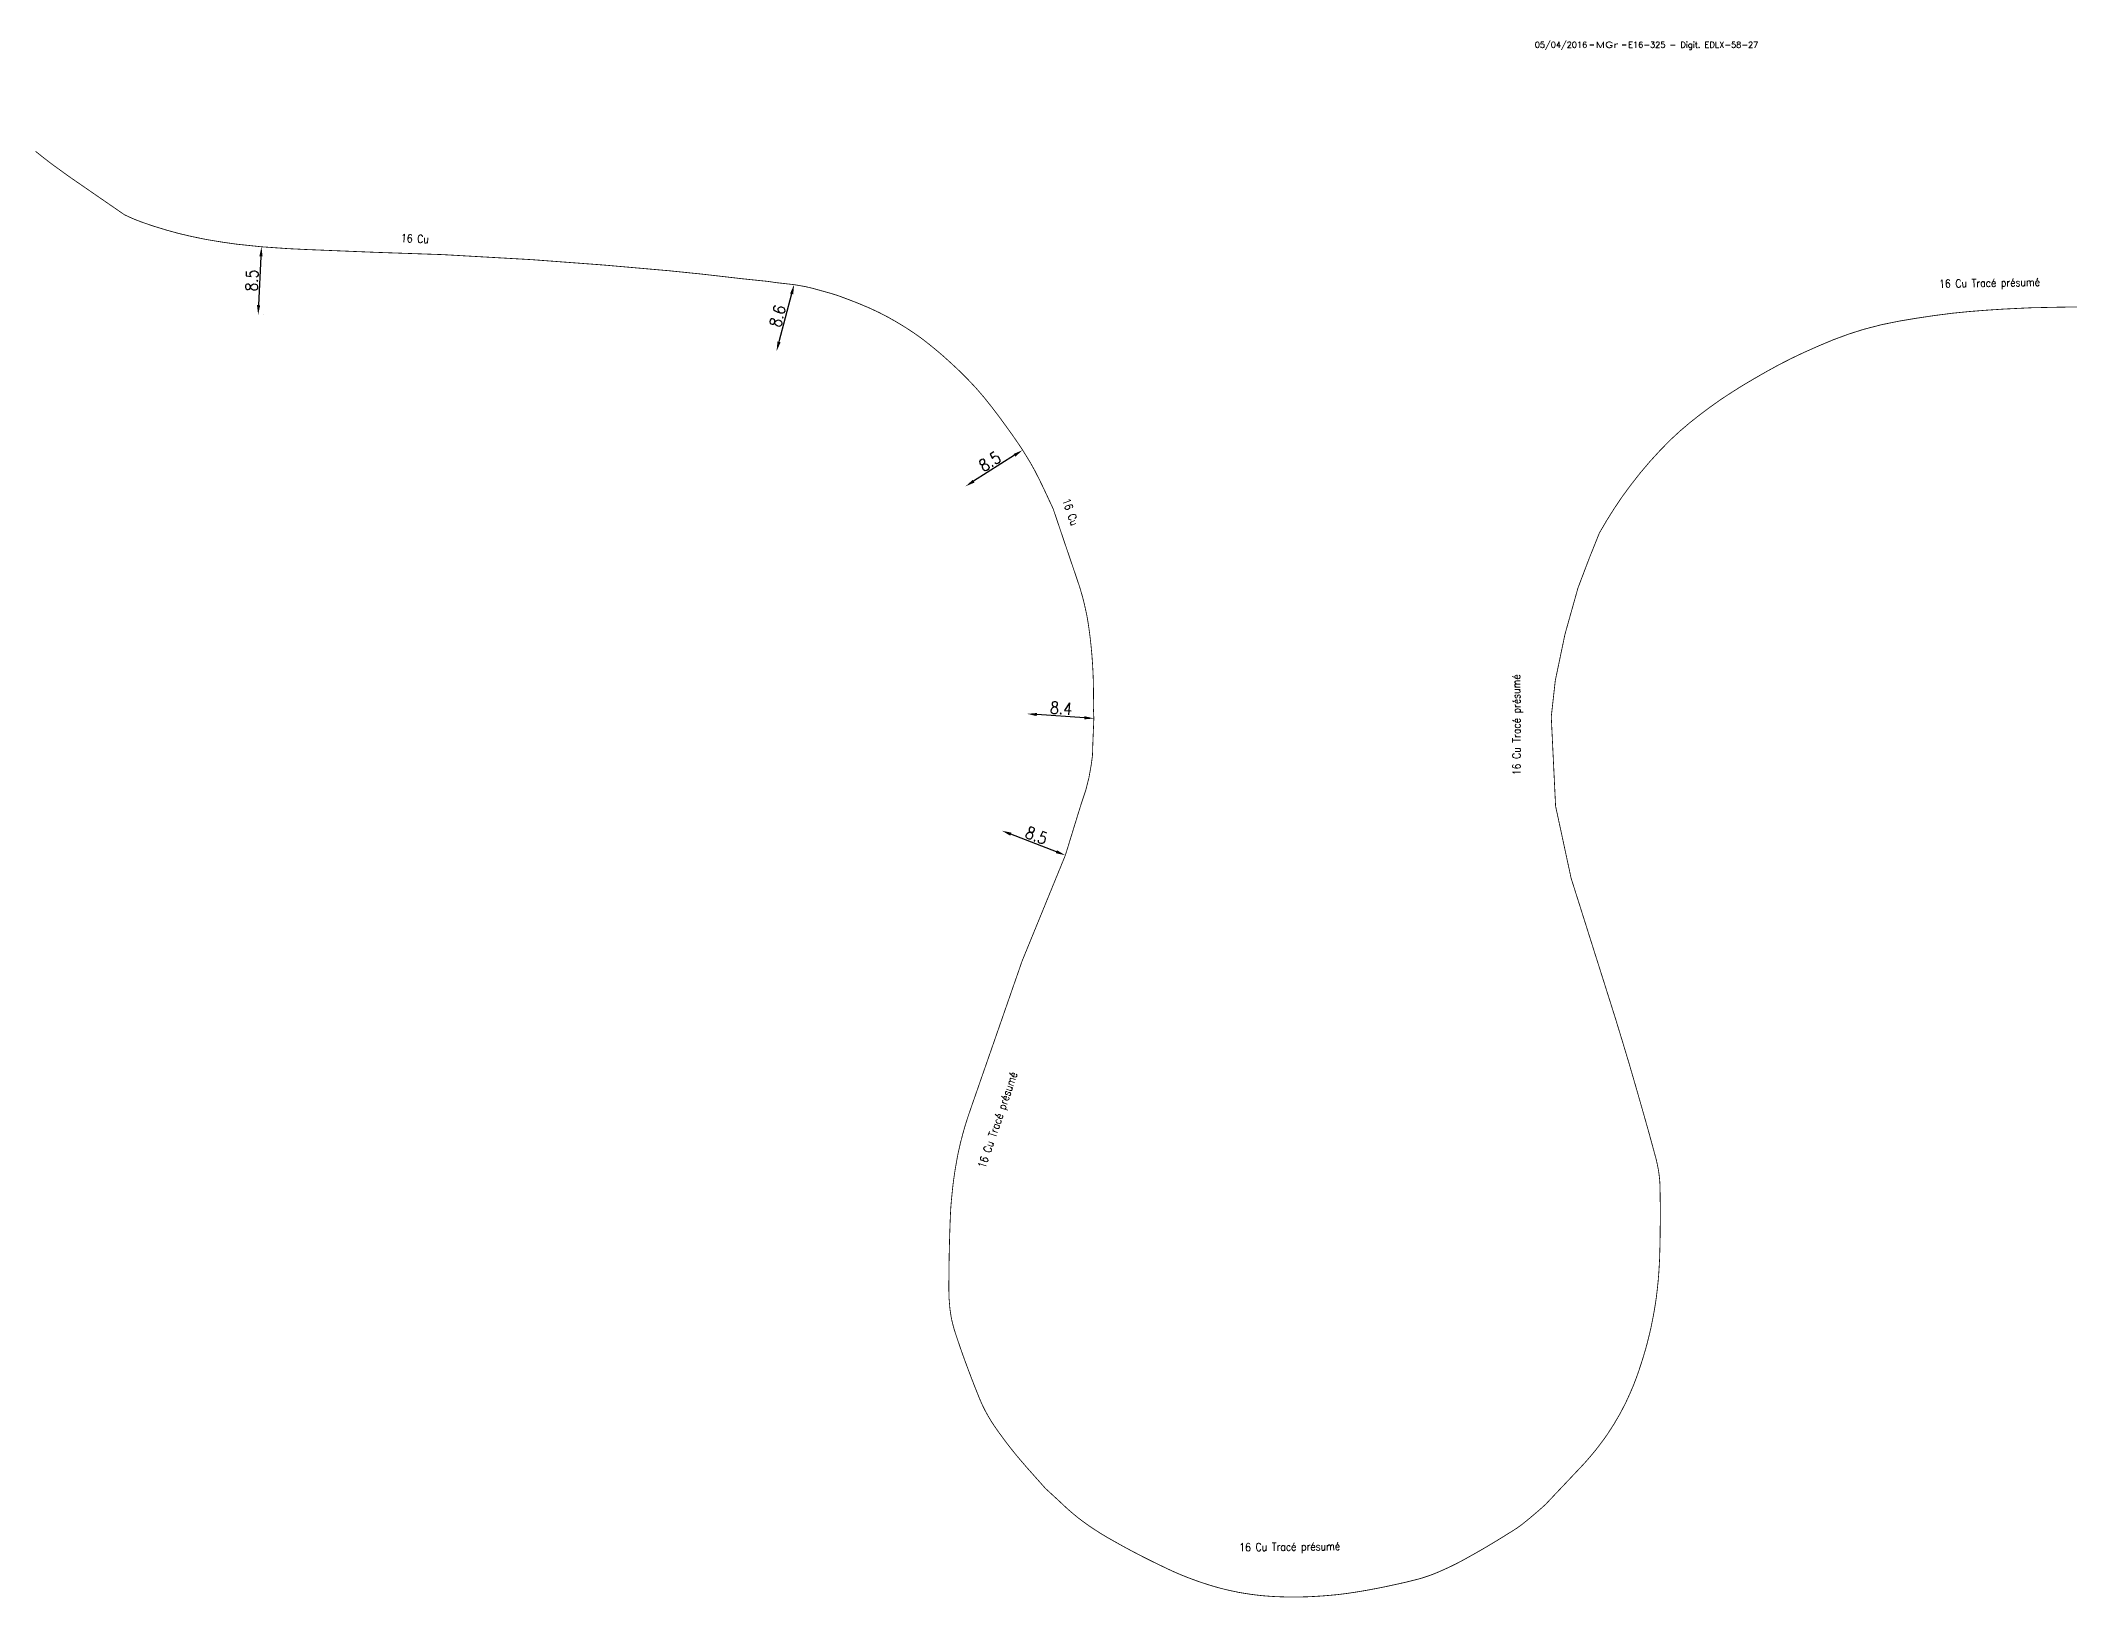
# Model space of a CAD drawing. Header units: millimetres. Extents: x 199000 to 200000, y 53010 to 53616.
# Drawn here: x 199254.2 to 199507.7, y 53045 to 53239.5 of the extents above; entities that cross this region are included whole.
import ezdxf
from ezdxf.enums import TextEntityAlignment as Align

# ---------------------------------------------------------------- set-up
doc = ezdxf.new("R2010")
doc.units = ezdxf.units.MM
doc.layers.get('0').update_dxf_attribs({"linetype": 'CONTINUOUS'})
doc.layers.get('DEFPOINTS').update_dxf_attribs({"linetype": 'CONTINUOUS'})
doc.layers.add('M_130', color=3, linetype='M_ST_15')
doc.layers.add('M_910', color=7, linetype='CONTINUOUS', plot=False)
doc.styles.get("Standard").update_dxf_attribs({"font": 'romans.shx', "width": 0.85})
doc.linetypes.add('M_ST_15', pattern='A,5,-0.3,["XX",Standard,S=1,R=0,X=0,Y=-0.5],-2.5', length=7.8)
doc.dimstyles.get("Standard").update_dxf_attribs({"dimtxt": 1.5, "dimasz": 1.2, "dimexe": 0.625, "dimexo": 0.625, "dimgap": 0.25, "dimtad": 1, "dimdec": 1, "dimzin": 0, "dimdsep": 46, "dimtxsty": 'Standard', "dimcen": -0.5, "dimadec": 0, "dimazin": 0, "dimtfac": 1, "dimtdec": 1, "dimtmove": 0, "dimatfit": 3, "dimfxl": 0, "dimtolj": 1, "dimtzin": 0, "dimarcsym": 0})

# ---------------------------------------------------------------- blocks, each defined once
blk = doc.blocks.new('*D10')
at = {"layer": 'DEFPOINTS', "color": 0, "linetype": 'Continuous', "transparency": 16777216}
for p in [(199281.76, 53213.73), (199281.35, 53205.24), (199281.35, 53205.24)]:
    blk.add_point(p, dxfattribs=at)
at = {"layer": 'M_130', "color": 0, "linetype": 'Continuous', "lineweight": -2, "transparency": 16777216}
for p, q in [((199281.7, 53212.53), (199281.4, 53206.44)), ((199282.39, 53213.7), (199282.39, 53213.7)), ((199281.97, 53205.21), (199281.97, 53205.21))]:
    blk.add_line(p, q, dxfattribs=at)
at = {"layer": 'M_130', "color": 0, "linetype": 'Continuous', "transparency": 16777216}
for points in [[(199281.5, 53212.54), (199281.9, 53212.52), (199281.76, 53213.73)], [(199281.2, 53206.45), (199281.6, 53206.43), (199281.35, 53205.24)]]:
    blk.add_solid(points, dxfattribs=at)
at = {"layer": 'M_130', "color": 0, "linetype": 'Continuous', "transparency": 16777216, "insert": (199280.56, 53209.53), "char_height": 1.5, "attachment_point": 5, "rotation": 87.183}
blk.add_mtext('\\A1;8.5', dxfattribs=at)
blk = doc.blocks.new('*D11')
at = {"layer": 'DEFPOINTS', "color": 0, "linetype": 'Continuous', "transparency": 16777216}
for p in [(199348.32, 53209), (199346.13, 53200.68), (199346.13, 53200.68)]:
    blk.add_point(p, dxfattribs=at)
at = {"layer": 'M_130', "color": 0, "linetype": 'Continuous', "lineweight": -2, "transparency": 16777216}
blk.add_line((199348.01, 53207.84), (199346.43, 53201.84), dxfattribs=at)
at = {"layer": 'M_130', "color": 0, "linetype": 'Continuous', "transparency": 16777216}
for points in [[(199347.82, 53207.89), (199348.21, 53207.79), (199348.32, 53209)], [(199346.24, 53201.9), (199346.63, 53201.79), (199346.13, 53200.68)]]:
    blk.add_solid(points, dxfattribs=at)
at = {"layer": 'M_130', "color": 0, "linetype": 'Continuous', "transparency": 16777216, "insert": (199346.25, 53205.07), "char_height": 1.5, "attachment_point": 5, "rotation": 75.2382}
blk.add_mtext('\\A1;8.6', dxfattribs=at)
blk = doc.blocks.new('*D12')
at = {"layer": 'DEFPOINTS', "color": 0, "linetype": 'Continuous', "transparency": 16777216}
for p in [(199376.88, 53188.33), (199369.74, 53183.8), (199369.74, 53183.8)]:
    blk.add_point(p, dxfattribs=at)
at = {"layer": 'M_130', "color": 0, "linetype": 'Continuous', "lineweight": -2, "transparency": 16777216}
blk.add_line((199375.86, 53187.68), (199370.76, 53184.44), dxfattribs=at)
at = {"layer": 'M_130', "color": 0, "linetype": 'Continuous', "transparency": 16777216}
for points in [[(199375.76, 53187.85), (199375.97, 53187.51), (199376.88, 53188.33)], [(199370.65, 53184.61), (199370.86, 53184.27), (199369.74, 53183.8)]]:
    blk.add_solid(points, dxfattribs=at)
at = {"layer": 'M_130', "color": 0, "linetype": 'Continuous', "transparency": 16777216, "insert": (199372.77, 53186.91), "char_height": 1.5, "attachment_point": 5, "rotation": 32.3967}
blk.add_mtext('\\A1;8.5', dxfattribs=at)
blk = doc.blocks.new('*D13')
at = {"layer": 'DEFPOINTS', "color": 0, "linetype": 'Continuous', "transparency": 16777216}
for p in [(199377.45, 53155.37), (199377.45, 53155.37), (199385.78, 53154.8)]:
    blk.add_point(p, dxfattribs=at)
at = {"layer": 'M_130', "color": 0, "linetype": 'Continuous', "lineweight": -2, "transparency": 16777216}
blk.add_line((199384.59, 53154.88), (199378.65, 53155.29), dxfattribs=at)
at = {"layer": 'M_130', "color": 0, "linetype": 'Continuous', "transparency": 16777216}
for points in [[(199378.67, 53155.48), (199378.64, 53155.09), (199377.45, 53155.37)], [(199384.6, 53155.08), (199384.57, 53154.68), (199385.78, 53154.8)]]:
    blk.add_solid(points, dxfattribs=at)
at = {"layer": 'M_130', "color": 0, "linetype": 'Continuous', "transparency": 16777216, "insert": (199381.69, 53156.08), "char_height": 1.5, "attachment_point": 5, "rotation": 356.0916}
blk.add_mtext('\\A1;8.4', dxfattribs=at)
blk = doc.blocks.new('*D14')
at = {"layer": 'DEFPOINTS', "color": 0, "linetype": 'Continuous', "transparency": 16777216}
for p in [(199374.29, 53140.77), (199374.29, 53140.77), (199382.22, 53137.71)]:
    blk.add_point(p, dxfattribs=at)
at = {"layer": 'M_130', "color": 0, "linetype": 'Continuous', "lineweight": -2, "transparency": 16777216}
blk.add_line((199381.1, 53138.14), (199375.41, 53140.34), dxfattribs=at)
at = {"layer": 'M_130', "color": 0, "linetype": 'Continuous', "transparency": 16777216}
for points in [[(199375.48, 53140.53), (199375.33, 53140.15), (199374.29, 53140.77)], [(199381.17, 53138.33), (199381.03, 53137.96), (199382.22, 53137.71)]]:
    blk.add_solid(points, dxfattribs=at)
at = {"layer": 'M_130', "color": 0, "linetype": 'Continuous', "transparency": 16777216, "insert": (199378.61, 53140.17), "char_height": 1.5, "attachment_point": 5, "rotation": 338.894}
blk.add_mtext('\\A1;8.5', dxfattribs=at)
blk = doc.blocks.new('GIS_MODF')
at = {"color": 0, "linetype": 'Continuous', "flags": 128}
for points in [[(-2.26, -0.01), (-1.76, -0.01)], [(1.76, -0.01), (2.26, -0.01)]]:
    blk.add_lwpolyline(points, dxfattribs=at)
at = {"color": 0, "linetype": 'Continuous'}
blk.add_attdef('DATE', text='', height=0.75, dxfattribs=at).set_placement((-2.58, -0.39), align=Align.RIGHT)
at = {"color": 0, "linetype": 'Continuous', "width": 3.590909}
blk.add_attdef('USER', text='', height=0.75, dxfattribs=at).set_placement((-1.52, -0.39), (1.31, -0.39), align=Align.FIT)
at = {"color": 0, "linetype": 'Continuous'}
blk.add_attdef('DESC', (2.53, -0.39), '', height=0.75, dxfattribs=at)

msp = doc.modelspace()

# ---------------------------------------------------------------- linework, layer by layer
at = {"layer": 'M_130', "const_width": 0.1}
msp.add_lwpolyline([(199509.53, 53206.23), (199506.21, 53206.18), (199502.87, 53206.11), (199499.53, 53205.95), (199497.35, 53205.81), (199495.17, 53205.64), (199492.99, 53205.42), (199490.82, 53205.14), (199488.61, 53204.81), (199486.4, 53204.44), (199484.19, 53203.99), (199481.99, 53203.42), (199480.07, 53202.81), (199478.18, 53202.11), (199476.34, 53201.34), (199474.52, 53200.53), (199472.94, 53199.78), (199471.39, 53198.99), (199469.86, 53198.15), (199468.36, 53197.29), (199466.92, 53196.44), (199465.5, 53195.55), (199464.1, 53194.63), (199462.72, 53193.65), (199461.47, 53192.71), (199460.24, 53191.74), (199459.03, 53190.71), (199457.87, 53189.64), (199456.54, 53188.29), (199455.26, 53186.89), (199454.04, 53185.45), (199452.88, 53183.97), (199451.82, 53182.53), (199450.82, 53181.05), (199449.87, 53179.54), (199448.94, 53177.95), (199447.71, 53174.88), (199446.37, 53171.35), (199446.27, 53171.08), (199444.65, 53165.31), (199443.44, 53159.52), (199442.94, 53155), (199443.48, 53143.84), (199445.42, 53134.84), (199450, 53120.35), (199450.92, 53117.44), (199451.81, 53114.52), (199452.69, 53111.6), (199453.54, 53108.67), (199454.38, 53105.74), (199455.21, 53102.8), (199456.01, 53099.86), (199456.13, 53099.36), (199456.24, 53098.85), (199456.34, 53098.34), (199456.41, 53097.82), (199456.47, 53097.31), (199456.51, 53096.79), (199456.53, 53096.27), (199456.55, 53094.84), (199456.57, 53093.41), (199456.56, 53091.98), (199456.55, 53090.44), (199456.52, 53088.89), (199456.48, 53087.35), (199456.43, 53086.38), (199456.37, 53085.42), (199456.29, 53084.45), (199456.19, 53083.49), (199456.08, 53082.54), (199455.94, 53081.58), (199455.78, 53080.63), (199455.6, 53079.68), (199455.41, 53078.73), (199455.19, 53077.79), (199454.96, 53076.86), (199454.71, 53075.93), (199454.43, 53075), (199454.14, 53074.08), (199453.84, 53073.16), (199453.51, 53072.26), (199453.23, 53071.52), (199452.92, 53070.79), (199452.6, 53070.07), (199452.27, 53069.36), (199451.91, 53068.65), (199451.54, 53067.95), (199451.15, 53067.27), (199450.75, 53066.59), (199450.32, 53065.92), (199449.89, 53065.27), (199449.43, 53064.62), (199448.96, 53063.99), (199448.48, 53063.37), (199447.97, 53062.76), (199447.46, 53062.16), (199446.93, 53061.57), (199442.23, 53056.6), (199441.61, 53056.04), (199440.96, 53055.48), (199440.3, 53054.92), (199439.63, 53054.37), (199439.31, 53054.12), (199438.98, 53053.87), (199438.65, 53053.64), (199438.3, 53053.41), (199437.13, 53052.68), (199435.95, 53051.95), (199434.76, 53051.24), (199433.56, 53050.55), (199432.35, 53049.87), (199431.65, 53049.49), (199430.94, 53049.12), (199430.22, 53048.77), (199429.5, 53048.44), (199428.77, 53048.12), (199428.29, 53047.92), (199427.81, 53047.74), (199427.32, 53047.57), (199426.83, 53047.41), (199426.33, 53047.27), (199425.83, 53047.14), (199424.73, 53046.87), (199423.62, 53046.62), (199422.51, 53046.38), (199421.39, 53046.15), (199420.28, 53045.94), (199419.16, 53045.74), (199418.2, 53045.59), (199417.24, 53045.45), (199416.28, 53045.33), (199415.32, 53045.24), (199414.35, 53045.16), (199413.39, 53045.1), (199412.42, 53045.05), (199411.45, 53045.03), (199410.48, 53045.03), (199409.52, 53045.04), (199408.55, 53045.07), (199407.76, 53045.12), (199406.98, 53045.18), (199406.2, 53045.26), (199405.42, 53045.36), (199404.64, 53045.48), (199403.87, 53045.61), (199403.1, 53045.77), (199402.33, 53045.94), (199401.57, 53046.13), (199400.81, 53046.34), (199400.06, 53046.57), (199399.34, 53046.8), (199398.62, 53047.05), (199397.91, 53047.31), (199397.2, 53047.58), (199396.5, 53047.87), (199395.8, 53048.17), (199395.11, 53048.49), (199394.02, 53049.01), (199392.93, 53049.54), (199391.84, 53050.09), (199390.76, 53050.65), (199389.69, 53051.22), (199388.63, 53051.81), (199387.58, 53052.4), (199386.99, 53052.75), (199386.42, 53053.1), (199385.85, 53053.47), (199385.29, 53053.84), (199384.74, 53054.23), (199384.19, 53054.63), (199383.74, 53054.98), (199383.3, 53055.34), (199382.86, 53055.71), (199382.43, 53056.09), (199382.01, 53056.48), (199381.58, 53056.89), (199379.73, 53058.59), (199377.33, 53061.29), (199376.72, 53062), (199376.12, 53062.71), (199375.53, 53063.44), (199374.96, 53064.17), (199374.4, 53064.92), (199373.85, 53065.67), (199373.32, 53066.43), (199373.02, 53066.89), (199372.73, 53067.36), (199372.46, 53067.83), (199372.2, 53068.31), (199371.95, 53068.8), (199371.72, 53069.3), (199371.5, 53069.8), (199370.95, 53071.17), (199370.42, 53072.54), (199369.9, 53073.92), (199369.39, 53075.31), (199368.91, 53076.7), (199368.44, 53078.1), (199368.29, 53078.59), (199368.16, 53079.08), (199368.04, 53079.57), (199367.94, 53080.07), (199367.86, 53080.57), (199367.79, 53081.08), (199367.74, 53081.68), (199367.69, 53082.28), (199367.67, 53082.88), (199367.66, 53083.49), (199367.67, 53085.6), (199367.7, 53087.71), (199367.75, 53089.82), (199367.82, 53091.93), (199367.86, 53092.86), (199367.91, 53093.79), (199367.99, 53094.71), (199368.08, 53095.63), (199368.18, 53096.55), (199368.3, 53097.47), (199368.44, 53098.39), (199368.6, 53099.3), (199368.74, 53100.1), (199368.91, 53100.89), (199369.09, 53101.68), (199369.29, 53102.47), (199369.5, 53103.25), (199369.73, 53104.03), (199369.97, 53104.8), (199370.23, 53105.57), (199376.81, 53124.48), (199382.22, 53137.71), (199382.22, 53137.71), (199384.18, 53144.07), (199384.76, 53145.8), (199384.76, 53145.8), (199385.16, 53147.37), (199385.16, 53147.37), (199385.46, 53149.05), (199385.46, 53149.05), (199385.61, 53150.21), (199385.65, 53151.61), (199385.78, 53154.8), (199385.78, 53154.8), (199385.78, 53154.8), (199385.78, 53154.8), (199385.71, 53156.32), (199385.73, 53157.36), (199385.73, 53158.45), (199385.71, 53159.53), (199385.67, 53160.62), (199385.61, 53161.7), (199385.53, 53162.79), (199385.43, 53163.87), (199385.31, 53164.95), (199385.17, 53166.02), (199385.05, 53166.83), (199384.91, 53167.63), (199384.74, 53168.43), (199384.56, 53169.22), (199384.36, 53170.01), (199384.13, 53170.8), (199383.98, 53171.3), (199383.98, 53171.3), (199383.98, 53171.3), (199380.69, 53181), (199380.52, 53181.37), (199380.35, 53181.73), (199380.18, 53182.09), (199380.01, 53182.46), (199379.5, 53183.55), (199378.97, 53184.64), (199378.41, 53185.74), (199377.81, 53186.82), (199376.88, 53188.33), (199376.38, 53189.08), (199375.63, 53190.17), (199374.86, 53191.24), (199373.95, 53192.49), (199373.01, 53193.72), (199372.03, 53194.95), (199371, 53196.14), (199370.02, 53197.18), (199369.01, 53198.19), (199367.97, 53199.16), (199366.92, 53200.11), (199366.04, 53200.86), (199365.13, 53201.6), (199364.2, 53202.32), (199363.24, 53203), (199362.18, 53203.69), (199361.11, 53204.34), (199360.01, 53204.96), (199358.89, 53205.54), (199357.62, 53206.13), (199356.33, 53206.67), (199355.04, 53207.17), (199353.75, 53207.65), (199352.77, 53207.95), (199351.76, 53208.23), (199350.79, 53208.5), (199349.77, 53208.75), (199348.32, 53209), (199348.32, 53209), (199346.1, 53209.25), (199344.99, 53209.41), (199344.99, 53209.41), (199344.99, 53209.41), (199341.99, 53209.72), (199341.99, 53209.72), (199336.86, 53210.31), (199332.76, 53210.73), (199332.76, 53210.73), (199324.54, 53211.45), (199324.54, 53211.45), (199315.57, 53212.12), (199315.57, 53212.12), (199315.57, 53212.12), (199304.46, 53212.75), (199304.46, 53212.75), (199304.46, 53212.75), (199304.46, 53212.75), (199295.97, 53213.04), (199295.97, 53213.04), (199295.97, 53213.04), (199295.97, 53213.04), (199287.34, 53213.39), (199285.06, 53213.5), (199281.76, 53213.73), (199281.76, 53213.73), (199278.64, 53214.06), (199276.75, 53214.33), (199274.87, 53214.64), (199273.01, 53215.02), (199271.44, 53215.39), (199269.88, 53215.82), (199268.34, 53216.29), (199266.81, 53216.81), (199266.08, 53217.09), (199265.35, 53217.4), (199264.64, 53217.73), (199257.74, 53222.49), (199257.74, 53222.49), (199257.74, 53222.49), (199257.74, 53222.49), (199255.68, 53223.98), (199254.59, 53224.81), (199253.52, 53225.67)], dxfattribs=at)

# ---------------------------------------------------------------- block references
at = {"layer": 'M_910'}
ref = msp.add_blockref('GIS_MODF', (199450.02, 53238.99), dxfattribs=at)
ref.add_attrib('DATE', '05/04/2016', dxfattribs={"layer": '0', "color": 0, "linetype": 'Continuous', "height": 0.75}).set_placement((199447.44, 53238.6), align=Align.RIGHT)
ref.add_attrib('USER', 'MGr', dxfattribs={"layer": '0', "color": 0, "linetype": 'Continuous', "height": 0.75, "width": 1.385965}).set_placement((199448.5, 53238.6), (199451.32, 53238.6), align=Align.FIT)
ref.add_attrib('DESC', 'E16-325 - Digit. EDLX-58-27 ', (199452.55, 53238.6), dxfattribs={"layer": '0', "color": 0, "linetype": 'Continuous', "height": 0.75})

# ---------------------------------------------------------------- texts
at = {"layer": 'M_130', "width": 0.85}
for s, rotation, p in [('16 Cu', 357.2606, (199299.17, 53214.33)), ('16 Cu Tracé présumé', 1.0199, (199491.41, 53208.61)), ('16 Cu', 289.3106, (199381.81, 53182.09)), ('16 Cu Tracé présumé', 90.1514, (199439.1, 53147.7)), ('16 Cu Tracé présumé', 71.1891, (199372.19, 53098.5)), ('16 Cu Tracé présumé', 0.6083, (199403.95, 53050.74))]:
    msp.add_text(s, height=1, rotation=rotation, dxfattribs=at).set_placement(p)

# ---------------------------------------------------------------- dimensions: what is measured, and where the dimension line sits
at = {"layer": 'M_130', "linetype": 'Continuous'}
for base, p1, p2, angle, picture, middle in [((199281.35, 53205.24), (199281.76, 53213.73), (199281.35, 53205.24), 87.183, '*D10', (199281.55, 53209.48)), ((199346.13, 53200.68), (199348.32, 53209), (199346.13, 53200.68), 75.2382, '*D11', (199347.22, 53204.81)), ((199369.74, 53183.8), (199376.88, 53188.33), (199369.74, 53183.8), 32.3967, '*D12', (199373.31, 53186.06)), ((199377.4542, 53155.3672), (199385.7848, 53154.7981), (199377.4542, 53155.3672), 356.0916, '*D13', (199381.6195, 53155.0827)), ((199374.29, 53140.77), (199382.22, 53137.71), (199374.29, 53140.77), 338.894, '*D14', (199378.25, 53139.24))]:
    dim = msp.add_linear_dim(base=base, p1=p1, p2=p2, angle=angle, dimstyle='Standard', override={"dimatfit": 0}, dxfattribs=at)
    dim.commit()
    dim.dimension.update_dxf_attribs({"geometry": picture, "text_midpoint": middle, "dimtype": 160})

doc.saveas('drawing.dxf')
